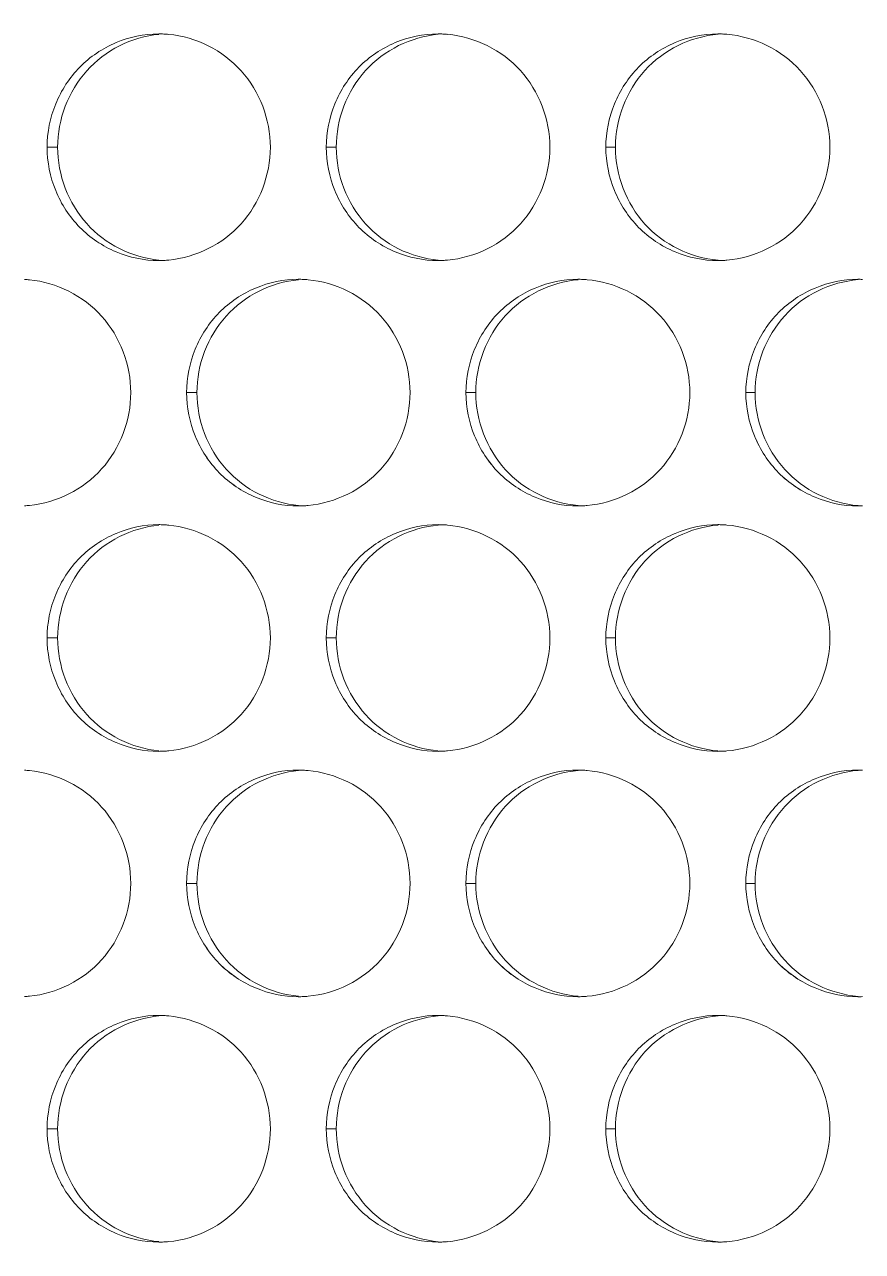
# Model space of a CAD drawing. Header units: millimetres. Extents: x 1177 to 4147, y 93 to 2194.
# Drawn here: x 1663.32 to 1685.49, y 1687.1 to 1719.58 of the extents above; entities that cross this region are included whole.
import ezdxf

# ---------------------------------------------------------------- set-up
doc = ezdxf.new("R2010")
doc.units = ezdxf.units.MM
doc.header["$LTSCALE"] = 0.1
doc.layers.get('0').update_dxf_attribs({"lineweight": 13})
doc.layers.add('标注', color=251, linetype='Continuous', lineweight=9)

msp = doc.modelspace()

# ---------------------------------------------------------------- linework, layer by layer
for radius, start, end in [(196.75, 204.56225, 43.01001), (177.334, 204.90538, 48.55999), (177.047, 204.9052, 48.6494), (168.077, 204.78787, 51.55568), (165.455, 204.70676, 52.44821), (156.5, 204.24844, 55.64881), (156.25, 204.23139, 55.74165), (155.11, 204.1505, 56.16753), (155, 204.14243, 56.20879)]:
    msp.add_arc((1812.49, 1686.895), radius, start, end)
at = {"layer": '标注'}
for p, q in [((1664.198, 1716.332), (1663.919, 1716.332)), ((1671.569, 1716.332), (1671.304, 1716.332)), ((1678.953, 1716.332), (1678.701, 1716.332)), ((1667.882, 1709.837), (1667.61, 1709.837)), ((1667.882, 1709.837), (1667.61, 1709.837)), ((1675.259, 1709.837), (1675.001, 1709.837)), ((1675.259, 1709.837), (1675.001, 1709.837)), ((1682.649, 1709.837), (1682.405, 1709.837)), ((1682.649, 1709.837), (1682.405, 1709.837)), ((1664.198, 1703.342), (1663.919, 1703.342)), ((1671.569, 1703.342), (1671.304, 1703.342)), ((1678.953, 1703.342), (1678.701, 1703.342)), ((1667.882, 1696.847), (1667.61, 1696.847)), ((1667.882, 1696.847), (1667.61, 1696.847)), ((1675.259, 1696.847), (1675.001, 1696.847)), ((1675.259, 1696.847), (1675.001, 1696.847)), ((1682.649, 1696.847), (1682.405, 1696.847)), ((1682.649, 1696.847), (1682.405, 1696.847)), ((1664.198, 1690.352), (1663.919, 1690.352)), ((1671.569, 1690.352), (1671.304, 1690.352)), ((1678.953, 1690.352), (1678.701, 1690.352))]:
    msp.add_line(p, q, dxfattribs=at)
for centre, radius, start, end in [((1666.871, 1716.561), 2.771, 87.1426, 89.9956), ((1666.869, 1716.515), 2.817, 84.5296, 87.143), ((1674.261, 1716.553), 2.779, 87.2969, 89.9961), ((1674.259, 1716.509), 2.823, 84.8233, 87.2973), ((1681.664, 1716.545), 2.787, 87.45, 89.9965), ((1681.662, 1716.504), 2.829, 85.1149, 87.4503), ((1666.871, 1716.104), 2.771, 270.0044, 272.8574), ((1666.869, 1716.15), 2.817, 272.857, 275.4704), ((1674.261, 1716.112), 2.779, 270.0039, 272.7031), ((1674.259, 1716.155), 2.823, 272.7027, 275.1767), ((1681.664, 1716.119), 2.787, 270.0035, 272.55), ((1681.662, 1716.161), 2.829, 272.5497, 274.8851), ((1663.178, 1710.023), 2.814, 84.382, 87.0654), ((1663.178, 1710.023), 2.814, 84.382, 87.0654), ((1670.565, 1710.062), 2.775, 87.2199, 89.9959), ((1670.565, 1710.062), 2.775, 87.2199, 89.9959), ((1670.562, 1710.017), 2.82, 84.6767, 87.2203), ((1670.562, 1710.017), 2.82, 84.6767, 87.2203), ((1677.961, 1710.054), 2.783, 87.3736, 89.9963), ((1677.961, 1710.054), 2.783, 87.3736, 89.9963), ((1677.959, 1710.011), 2.826, 84.9693, 87.374), ((1677.959, 1710.011), 2.826, 84.9693, 87.374), ((1685.369, 1710.046), 2.791, 87.5261, 89.9967), ((1685.369, 1710.046), 2.791, 87.5261, 89.9967), ((1663.178, 1709.651), 2.814, 272.9346, 275.618), ((1663.178, 1709.651), 2.814, 272.9346, 275.618), ((1670.565, 1709.613), 2.775, 270.0041, 272.7801), ((1670.565, 1709.613), 2.775, 270.0041, 272.7801), ((1670.562, 1709.657), 2.82, 272.7797, 275.3233), ((1670.562, 1709.657), 2.82, 272.7797, 275.3233), ((1677.961, 1709.62), 2.783, 270.0037, 272.6264), ((1677.961, 1709.62), 2.783, 270.0037, 272.6264), ((1677.959, 1709.663), 2.826, 272.626, 275.0307), ((1677.959, 1709.663), 2.826, 272.626, 275.0307), ((1685.369, 1709.628), 2.791, 270.0033, 272.4739), ((1685.369, 1709.628), 2.791, 270.0033, 272.4739), ((1666.871, 1703.571), 2.771, 87.1426, 89.9956), ((1666.869, 1703.525), 2.817, 84.5296, 87.143), ((1674.261, 1703.562), 2.779, 87.2969, 89.9961), ((1674.259, 1703.519), 2.823, 84.8233, 87.2973), ((1681.664, 1703.555), 2.787, 87.45, 89.9965), ((1681.662, 1703.513), 2.829, 85.1149, 87.4503), ((1666.871, 1703.113), 2.771, 270.0044, 272.8574), ((1666.869, 1703.159), 2.817, 272.857, 275.4704), ((1674.261, 1703.121), 2.779, 270.0039, 272.7031), ((1674.259, 1703.165), 2.823, 272.7027, 275.1767), ((1681.664, 1703.129), 2.787, 270.0035, 272.55), ((1681.662, 1703.17), 2.829, 272.5497, 274.8851), ((1663.178, 1697.032), 2.814, 84.382, 87.0654), ((1663.178, 1697.032), 2.814, 84.382, 87.0654), ((1670.565, 1697.071), 2.775, 87.2199, 89.9959), ((1670.565, 1697.071), 2.775, 87.2199, 89.9959), ((1670.562, 1697.026), 2.82, 84.6767, 87.2203), ((1670.562, 1697.026), 2.82, 84.6767, 87.2203), ((1677.961, 1697.063), 2.783, 87.3736, 89.9963), ((1677.961, 1697.063), 2.783, 87.3736, 89.9963), ((1677.959, 1697.021), 2.826, 84.9693, 87.374), ((1677.959, 1697.021), 2.826, 84.9693, 87.374), ((1685.369, 1697.056), 2.791, 87.5261, 89.9967), ((1685.369, 1697.056), 2.791, 87.5261, 89.9967), ((1663.178, 1696.661), 2.814, 272.9346, 275.618), ((1663.178, 1696.661), 2.814, 272.9346, 275.618), ((1670.565, 1696.622), 2.775, 270.0041, 272.7801), ((1670.565, 1696.622), 2.775, 270.0041, 272.7801), ((1670.562, 1696.667), 2.82, 272.7797, 275.3233), ((1670.562, 1696.667), 2.82, 272.7797, 275.3233), ((1677.961, 1696.63), 2.783, 270.0037, 272.6264), ((1677.961, 1696.63), 2.783, 270.0037, 272.6264), ((1677.959, 1696.673), 2.826, 272.626, 275.0307), ((1677.959, 1696.673), 2.826, 272.626, 275.0307), ((1685.369, 1696.637), 2.791, 270.0033, 272.4739), ((1685.369, 1696.637), 2.791, 270.0033, 272.4739), ((1666.871, 1690.58), 2.771, 87.1426, 89.9956), ((1666.869, 1690.534), 2.817, 84.5296, 87.143), ((1674.261, 1690.572), 2.779, 87.2969, 89.9961), ((1674.259, 1690.528), 2.823, 84.8233, 87.2973), ((1681.664, 1690.564), 2.787, 87.45, 89.9965), ((1681.662, 1690.523), 2.829, 85.1149, 87.4503), ((1666.871, 1690.123), 2.771, 270.0044, 272.8574), ((1666.869, 1690.169), 2.817, 272.857, 275.4704), ((1674.261, 1690.131), 2.779, 270.0039, 272.7031), ((1674.259, 1690.175), 2.823, 272.7027, 275.1767), ((1681.664, 1690.139), 2.787, 270.0035, 272.55), ((1681.662, 1690.18), 2.829, 272.5497, 274.8851)]:
    msp.add_arc(centre, radius, start, end, dxfattribs=at)
msp.add_spline([(2027.49, 1819.182), (1864.296, 1806.369), (1766.772, 1737.15), (1658.757, 1615.796), (1597.49, 1595.163)], degree=3, dxfattribs=at)
for points, knots in [([(1666.878, 1719.319), (1666.518, 1719.285), (1665.803, 1719.076), (1664.914, 1718.401), (1664.338, 1717.439), (1664.198, 1716.7), (1664.198, 1716.332)], [0, 0, 0, 0, 0.248174, 0.497183, 0.747941, 1, 1, 1, 1]), ([(1669.826, 1716.332), (1669.826, 1716.7), (1669.684, 1717.439), (1669.107, 1718.401), (1668.215, 1719.076), (1667.499, 1719.285), (1667.137, 1719.32)], [0, 0, 0, 0, 0.251792, 0.50246, 0.751598, 1, 1, 1, 1]), ([(1674.268, 1719.321), (1673.906, 1719.288), (1673.187, 1719.081), (1672.291, 1718.407), (1671.711, 1717.443), (1671.569, 1716.701), (1671.569, 1716.332)], [0, 0, 0, 0, 0.248358, 0.497446, 0.748118, 1, 1, 1, 1]), ([(1677.221, 1716.332), (1677.221, 1716.701), (1677.078, 1717.443), (1676.496, 1718.407), (1675.597, 1719.081), (1674.877, 1719.288), (1674.514, 1719.321)], [0, 0, 0, 0, 0.251617, 0.502199, 0.751415, 1, 1, 1, 1]), ([(1681.67, 1719.322), (1681.306, 1719.291), (1680.583, 1719.086), (1679.681, 1718.413), (1679.096, 1717.446), (1678.953, 1716.702), (1678.953, 1716.332)], [0, 0, 0, 0, 0.248533, 0.497696, 0.748287, 1, 1, 1, 1]), ([(1684.628, 1716.332), (1684.628, 1716.702), (1684.484, 1717.447), (1683.897, 1718.413), (1682.992, 1719.086), (1682.268, 1719.291), (1681.903, 1719.322)], [0, 0, 0, 0, 0.251451, 0.501952, 0.751242, 1, 1, 1, 1]), ([(1664.198, 1716.332), (1664.198, 1715.965), (1664.338, 1715.226), (1664.914, 1714.264), (1665.803, 1713.589), (1666.518, 1713.38), (1666.878, 1713.345)], [0, 0, 0, 0, 0.252059, 0.502817, 0.751826, 1, 1, 1, 1]), ([(1667.137, 1713.345), (1667.499, 1713.38), (1668.215, 1713.589), (1669.107, 1714.263), (1669.684, 1715.225), (1669.826, 1715.964), (1669.826, 1716.332)], [0, 0, 0, 0, 0.248402, 0.49754, 0.748208, 1, 1, 1, 1]), ([(1671.569, 1716.332), (1671.569, 1715.963), (1671.711, 1715.222), (1672.291, 1714.258), (1673.187, 1713.584), (1673.906, 1713.377), (1674.268, 1713.344)], [0, 0, 0, 0, 0.251882, 0.502554, 0.751642, 1, 1, 1, 1]), ([(1674.514, 1713.344), (1674.877, 1713.377), (1675.597, 1713.583), (1676.496, 1714.257), (1677.078, 1715.221), (1677.221, 1715.963), (1677.221, 1716.332)], [0, 0, 0, 0, 0.248585, 0.497801, 0.748383, 1, 1, 1, 1]), ([(1678.953, 1716.332), (1678.953, 1715.962), (1679.096, 1715.218), (1679.681, 1714.252), (1680.583, 1713.578), (1681.306, 1713.374), (1681.67, 1713.343)], [0, 0, 0, 0, 0.251713, 0.502304, 0.751467, 1, 1, 1, 1]), ([(1681.903, 1713.343), (1682.268, 1713.374), (1682.992, 1713.578), (1683.897, 1714.251), (1684.484, 1715.218), (1684.628, 1715.962), (1684.628, 1716.332)], [0, 0, 0, 0, 0.248758, 0.498048, 0.748549, 1, 1, 1, 1]), ([(1666.133, 1709.837), (1666.133, 1710.204), (1665.992, 1710.942), (1665.417, 1711.903), (1664.528, 1712.578), (1663.814, 1712.788), (1663.454, 1712.824)], [0, 0, 0, 0, 0.251882, 0.502594, 0.751694, 1, 1, 1, 1]), ([(1666.133, 1709.837), (1666.133, 1710.204), (1665.992, 1710.942), (1665.417, 1711.903), (1664.528, 1712.578), (1663.814, 1712.788), (1663.454, 1712.824)], [0, 0, 0, 0, 0.251882, 0.502594, 0.751694, 1, 1, 1, 1]), ([(1670.572, 1712.825), (1670.211, 1712.791), (1669.494, 1712.583), (1668.601, 1711.909), (1668.023, 1710.946), (1667.882, 1710.205), (1667.882, 1709.837)], [0, 0, 0, 0, 0.248267, 0.497316, 0.748031, 1, 1, 1, 1]), ([(1670.572, 1712.825), (1670.211, 1712.791), (1669.494, 1712.583), (1668.601, 1711.909), (1668.023, 1710.946), (1667.882, 1710.205), (1667.882, 1709.837)], [0, 0, 0, 0, 0.248267, 0.497316, 0.748031, 1, 1, 1, 1]), ([(1673.522, 1709.837), (1673.522, 1710.206), (1673.38, 1710.946), (1672.8, 1711.909), (1671.904, 1712.583), (1671.186, 1712.791), (1670.824, 1712.825)], [0, 0, 0, 0, 0.251703, 0.502328, 0.751505, 1, 1, 1, 1]), ([(1673.522, 1709.837), (1673.522, 1710.206), (1673.38, 1710.946), (1672.8, 1711.909), (1671.904, 1712.583), (1671.186, 1712.791), (1670.824, 1712.825)], [0, 0, 0, 0, 0.251703, 0.502328, 0.751505, 1, 1, 1, 1]), ([(1677.968, 1712.826), (1677.605, 1712.794), (1676.884, 1712.588), (1675.985, 1711.915), (1675.402, 1710.949), (1675.259, 1710.207), (1675.259, 1709.837)], [0, 0, 0, 0, 0.248447, 0.497573, 0.748204, 1, 1, 1, 1]), ([(1677.968, 1712.826), (1677.605, 1712.794), (1676.884, 1712.588), (1675.985, 1711.915), (1675.402, 1710.949), (1675.259, 1710.207), (1675.259, 1709.837)], [0, 0, 0, 0, 0.248447, 0.497573, 0.748204, 1, 1, 1, 1]), ([(1680.923, 1709.837), (1680.923, 1710.207), (1680.78, 1710.95), (1680.195, 1711.915), (1679.293, 1712.589), (1678.571, 1712.794), (1678.207, 1712.826)], [0, 0, 0, 0, 0.251533, 0.502074, 0.751327, 1, 1, 1, 1]), ([(1680.923, 1709.837), (1680.923, 1710.207), (1680.78, 1710.95), (1680.195, 1711.915), (1679.293, 1712.589), (1678.571, 1712.794), (1678.207, 1712.826)], [0, 0, 0, 0, 0.251533, 0.502074, 0.751327, 1, 1, 1, 1]), ([(1685.376, 1712.827), (1685.011, 1712.797), (1684.286, 1712.594), (1683.38, 1711.921), (1682.793, 1710.953), (1682.649, 1710.208), (1682.649, 1709.837)], [0, 0, 0, 0, 0.248617, 0.497817, 0.748368, 1, 1, 1, 1]), ([(1685.376, 1712.827), (1685.011, 1712.797), (1684.286, 1712.594), (1683.38, 1711.921), (1682.793, 1710.953), (1682.649, 1710.208), (1682.649, 1709.837)], [0, 0, 0, 0, 0.248617, 0.497817, 0.748368, 1, 1, 1, 1]), ([(1663.454, 1706.851), (1663.814, 1706.886), (1664.528, 1707.096), (1665.417, 1707.771), (1665.992, 1708.732), (1666.133, 1709.47), (1666.133, 1709.837)], [0, 0, 0, 0, 0.248306, 0.497406, 0.748118, 1, 1, 1, 1]), ([(1663.454, 1706.851), (1663.814, 1706.886), (1664.528, 1707.096), (1665.417, 1707.771), (1665.992, 1708.732), (1666.133, 1709.47), (1666.133, 1709.837)], [0, 0, 0, 0, 0.248306, 0.497406, 0.748118, 1, 1, 1, 1]), ([(1667.882, 1709.837), (1667.882, 1709.469), (1668.023, 1708.729), (1668.601, 1707.766), (1669.494, 1707.091), (1670.211, 1706.883), (1670.572, 1706.849)], [0, 0, 0, 0, 0.251969, 0.502684, 0.751733, 1, 1, 1, 1]), ([(1667.882, 1709.837), (1667.882, 1709.469), (1668.023, 1708.729), (1668.601, 1707.766), (1669.494, 1707.091), (1670.211, 1706.883), (1670.572, 1706.849)], [0, 0, 0, 0, 0.251969, 0.502684, 0.751733, 1, 1, 1, 1]), ([(1670.824, 1706.849), (1671.186, 1706.883), (1671.904, 1707.091), (1672.8, 1707.765), (1673.38, 1708.728), (1673.522, 1709.469), (1673.522, 1709.837)], [0, 0, 0, 0, 0.248495, 0.497672, 0.748297, 1, 1, 1, 1]), ([(1670.824, 1706.849), (1671.186, 1706.883), (1671.904, 1707.091), (1672.8, 1707.765), (1673.38, 1708.728), (1673.522, 1709.469), (1673.522, 1709.837)], [0, 0, 0, 0, 0.248495, 0.497672, 0.748297, 1, 1, 1, 1]), ([(1675.259, 1709.837), (1675.259, 1709.468), (1675.402, 1708.725), (1675.985, 1707.76), (1676.884, 1707.086), (1677.605, 1706.88), (1677.968, 1706.848)], [0, 0, 0, 0, 0.251796, 0.502427, 0.751553, 1, 1, 1, 1]), ([(1675.259, 1709.837), (1675.259, 1709.468), (1675.402, 1708.725), (1675.985, 1707.76), (1676.884, 1707.086), (1677.605, 1706.88), (1677.968, 1706.848)], [0, 0, 0, 0, 0.251796, 0.502427, 0.751553, 1, 1, 1, 1]), ([(1678.207, 1706.848), (1678.571, 1706.88), (1679.293, 1707.086), (1680.195, 1707.759), (1680.78, 1708.724), (1680.923, 1709.467), (1680.923, 1709.837)], [0, 0, 0, 0, 0.248673, 0.497926, 0.748467, 1, 1, 1, 1]), ([(1678.207, 1706.848), (1678.571, 1706.88), (1679.293, 1707.086), (1680.195, 1707.759), (1680.78, 1708.724), (1680.923, 1709.467), (1680.923, 1709.837)], [0, 0, 0, 0, 0.248673, 0.497926, 0.748467, 1, 1, 1, 1]), ([(1682.649, 1709.837), (1682.649, 1709.466), (1682.793, 1708.721), (1683.38, 1707.754), (1684.286, 1707.081), (1685.011, 1706.877), (1685.376, 1706.847)], [0, 0, 0, 0, 0.251632, 0.502183, 0.751383, 1, 1, 1, 1]), ([(1682.649, 1709.837), (1682.649, 1709.466), (1682.793, 1708.721), (1683.38, 1707.754), (1684.286, 1707.081), (1685.011, 1706.877), (1685.376, 1706.847)], [0, 0, 0, 0, 0.251632, 0.502183, 0.751383, 1, 1, 1, 1]), ([(1667.838, 1708.69), (1667.984, 1708.331), (1668.415, 1707.66), (1669.079, 1707.219), (1669.435, 1707.069)], [0, 0, 0, 0, 0.501322, 1, 1, 1, 1]), ([(1675.229, 1708.69), (1675.376, 1708.331), (1675.808, 1707.66), (1676.473, 1707.218), (1676.829, 1707.069)], [0, 0, 0, 0, 0.501161, 1, 1, 1, 1]), ([(1682.633, 1708.69), (1682.78, 1708.33), (1683.213, 1707.66), (1683.879, 1707.218), (1684.236, 1707.069)], [0, 0, 0, 0, 0.501009, 1, 1, 1, 1]), ([(1666.878, 1706.329), (1666.518, 1706.294), (1665.803, 1706.085), (1664.914, 1705.41), (1664.338, 1704.448), (1664.198, 1703.71), (1664.198, 1703.342)], [0, 0, 0, 0, 0.248174, 0.497183, 0.747941, 1, 1, 1, 1]), ([(1669.826, 1703.342), (1669.826, 1703.71), (1669.684, 1704.449), (1669.107, 1705.411), (1668.215, 1706.085), (1667.499, 1706.295), (1667.137, 1706.329)], [0, 0, 0, 0, 0.251792, 0.50246, 0.751598, 1, 1, 1, 1]), ([(1674.268, 1706.33), (1673.906, 1706.297), (1673.187, 1706.091), (1672.291, 1705.416), (1671.711, 1704.452), (1671.569, 1703.711), (1671.569, 1703.342)], [0, 0, 0, 0, 0.248358, 0.497446, 0.748118, 1, 1, 1, 1]), ([(1677.221, 1703.342), (1677.221, 1703.711), (1677.078, 1704.453), (1676.496, 1705.417), (1675.597, 1706.091), (1674.877, 1706.298), (1674.514, 1706.33)], [0, 0, 0, 0, 0.251617, 0.502199, 0.751415, 1, 1, 1, 1]), ([(1681.67, 1706.332), (1681.306, 1706.3), (1680.583, 1706.096), (1679.681, 1705.422), (1679.096, 1704.456), (1678.953, 1703.712), (1678.953, 1703.342)], [0, 0, 0, 0, 0.248533, 0.497696, 0.748287, 1, 1, 1, 1]), ([(1684.628, 1703.342), (1684.628, 1703.712), (1684.484, 1704.457), (1683.897, 1705.423), (1682.992, 1706.096), (1682.268, 1706.3), (1681.903, 1706.332)], [0, 0, 0, 0, 0.251451, 0.501952, 0.751242, 1, 1, 1, 1]), ([(1664.198, 1703.342), (1664.198, 1702.974), (1664.338, 1702.235), (1664.914, 1701.273), (1665.803, 1700.599), (1666.518, 1700.389), (1666.878, 1700.355)], [0, 0, 0, 0, 0.252059, 0.502817, 0.751826, 1, 1, 1, 1]), ([(1667.137, 1700.355), (1667.499, 1700.389), (1668.215, 1700.598), (1669.107, 1701.273), (1669.684, 1702.235), (1669.826, 1702.974), (1669.826, 1703.342)], [0, 0, 0, 0, 0.248402, 0.49754, 0.748208, 1, 1, 1, 1]), ([(1671.569, 1703.342), (1671.569, 1702.973), (1671.711, 1702.232), (1672.291, 1701.267), (1673.187, 1700.593), (1673.906, 1700.386), (1674.268, 1700.353)], [0, 0, 0, 0, 0.251882, 0.502554, 0.751642, 1, 1, 1, 1]), ([(1674.514, 1700.353), (1674.877, 1700.386), (1675.597, 1700.593), (1676.496, 1701.267), (1677.078, 1702.231), (1677.221, 1702.973), (1677.221, 1703.342)], [0, 0, 0, 0, 0.248585, 0.497801, 0.748383, 1, 1, 1, 1]), ([(1678.953, 1703.342), (1678.953, 1702.972), (1679.096, 1702.228), (1679.681, 1701.261), (1680.583, 1700.588), (1681.306, 1700.383), (1681.67, 1700.352)], [0, 0, 0, 0, 0.251713, 0.502304, 0.751467, 1, 1, 1, 1]), ([(1681.903, 1700.352), (1682.268, 1700.383), (1682.992, 1700.588), (1683.897, 1701.261), (1684.484, 1702.227), (1684.628, 1702.972), (1684.628, 1703.342)], [0, 0, 0, 0, 0.248758, 0.498048, 0.748549, 1, 1, 1, 1]), ([(1666.133, 1696.847), (1666.133, 1697.214), (1665.992, 1697.952), (1665.417, 1698.913), (1664.528, 1699.588), (1663.814, 1699.798), (1663.454, 1699.833)], [0, 0, 0, 0, 0.251882, 0.502594, 0.751694, 1, 1, 1, 1]), ([(1666.133, 1696.847), (1666.133, 1697.214), (1665.992, 1697.952), (1665.417, 1698.913), (1664.528, 1699.588), (1663.814, 1699.798), (1663.454, 1699.833)], [0, 0, 0, 0, 0.251882, 0.502594, 0.751694, 1, 1, 1, 1]), ([(1670.572, 1699.835), (1670.211, 1699.801), (1669.494, 1699.593), (1668.601, 1698.918), (1668.023, 1697.955), (1667.882, 1697.215), (1667.882, 1696.847)], [0, 0, 0, 0, 0.248267, 0.497316, 0.748031, 1, 1, 1, 1]), ([(1670.572, 1699.835), (1670.211, 1699.801), (1669.494, 1699.593), (1668.601, 1698.918), (1668.023, 1697.955), (1667.882, 1697.215), (1667.882, 1696.847)], [0, 0, 0, 0, 0.248267, 0.497316, 0.748031, 1, 1, 1, 1]), ([(1673.522, 1696.847), (1673.522, 1697.215), (1673.38, 1697.956), (1672.8, 1698.919), (1671.904, 1699.593), (1671.186, 1699.801), (1670.824, 1699.835)], [0, 0, 0, 0, 0.251703, 0.502328, 0.751505, 1, 1, 1, 1]), ([(1673.522, 1696.847), (1673.522, 1697.215), (1673.38, 1697.956), (1672.8, 1698.919), (1671.904, 1699.593), (1671.186, 1699.801), (1670.824, 1699.835)], [0, 0, 0, 0, 0.251703, 0.502328, 0.751505, 1, 1, 1, 1]), ([(1677.968, 1699.836), (1677.605, 1699.804), (1676.884, 1699.598), (1675.985, 1698.924), (1675.402, 1697.959), (1675.259, 1697.216), (1675.259, 1696.847)], [0, 0, 0, 0, 0.248447, 0.497573, 0.748204, 1, 1, 1, 1]), ([(1677.968, 1699.836), (1677.605, 1699.804), (1676.884, 1699.598), (1675.985, 1698.924), (1675.402, 1697.959), (1675.259, 1697.216), (1675.259, 1696.847)], [0, 0, 0, 0, 0.248447, 0.497573, 0.748204, 1, 1, 1, 1]), ([(1680.923, 1696.847), (1680.923, 1697.216), (1680.78, 1697.959), (1680.195, 1698.925), (1679.293, 1699.598), (1678.571, 1699.804), (1678.207, 1699.836)], [0, 0, 0, 0, 0.251533, 0.502074, 0.751327, 1, 1, 1, 1]), ([(1680.923, 1696.847), (1680.923, 1697.216), (1680.78, 1697.959), (1680.195, 1698.925), (1679.293, 1699.598), (1678.571, 1699.804), (1678.207, 1699.836)], [0, 0, 0, 0, 0.251533, 0.502074, 0.751327, 1, 1, 1, 1]), ([(1685.376, 1699.837), (1685.011, 1699.807), (1684.286, 1699.603), (1683.38, 1698.93), (1682.793, 1697.963), (1682.649, 1697.217), (1682.649, 1696.847)], [0, 0, 0, 0, 0.248617, 0.497817, 0.748368, 1, 1, 1, 1]), ([(1685.376, 1699.837), (1685.011, 1699.807), (1684.286, 1699.603), (1683.38, 1698.93), (1682.793, 1697.963), (1682.649, 1697.217), (1682.649, 1696.847)], [0, 0, 0, 0, 0.248617, 0.497817, 0.748368, 1, 1, 1, 1]), ([(1663.454, 1693.86), (1663.814, 1693.896), (1664.528, 1694.106), (1665.417, 1694.781), (1665.992, 1695.742), (1666.133, 1696.479), (1666.133, 1696.847)], [0, 0, 0, 0, 0.248306, 0.497406, 0.748118, 1, 1, 1, 1]), ([(1663.454, 1693.86), (1663.814, 1693.896), (1664.528, 1694.106), (1665.417, 1694.781), (1665.992, 1695.742), (1666.133, 1696.479), (1666.133, 1696.847)], [0, 0, 0, 0, 0.248306, 0.497406, 0.748118, 1, 1, 1, 1]), ([(1667.882, 1696.847), (1667.882, 1696.478), (1668.023, 1695.738), (1668.601, 1694.775), (1669.494, 1694.101), (1670.211, 1693.893), (1670.572, 1693.859)], [0, 0, 0, 0, 0.251969, 0.502684, 0.751733, 1, 1, 1, 1]), ([(1667.882, 1696.847), (1667.882, 1696.478), (1668.023, 1695.738), (1668.601, 1694.775), (1669.494, 1694.101), (1670.211, 1693.893), (1670.572, 1693.859)], [0, 0, 0, 0, 0.251969, 0.502684, 0.751733, 1, 1, 1, 1]), ([(1670.824, 1693.859), (1671.186, 1693.893), (1671.904, 1694.1), (1672.8, 1694.775), (1673.38, 1695.738), (1673.522, 1696.478), (1673.522, 1696.847)], [0, 0, 0, 0, 0.248495, 0.497672, 0.748297, 1, 1, 1, 1]), ([(1670.824, 1693.859), (1671.186, 1693.893), (1671.904, 1694.1), (1672.8, 1694.775), (1673.38, 1695.738), (1673.522, 1696.478), (1673.522, 1696.847)], [0, 0, 0, 0, 0.248495, 0.497672, 0.748297, 1, 1, 1, 1]), ([(1675.259, 1696.847), (1675.259, 1696.477), (1675.402, 1695.734), (1675.985, 1694.769), (1676.884, 1694.095), (1677.605, 1693.89), (1677.968, 1693.858)], [0, 0, 0, 0, 0.251796, 0.502427, 0.751553, 1, 1, 1, 1]), ([(1675.259, 1696.847), (1675.259, 1696.477), (1675.402, 1695.734), (1675.985, 1694.769), (1676.884, 1694.095), (1677.605, 1693.89), (1677.968, 1693.858)], [0, 0, 0, 0, 0.251796, 0.502427, 0.751553, 1, 1, 1, 1]), ([(1678.207, 1693.858), (1678.571, 1693.89), (1679.293, 1694.095), (1680.195, 1694.769), (1680.78, 1695.734), (1680.923, 1696.477), (1680.923, 1696.847)], [0, 0, 0, 0, 0.248673, 0.497926, 0.748467, 1, 1, 1, 1]), ([(1678.207, 1693.858), (1678.571, 1693.89), (1679.293, 1694.095), (1680.195, 1694.769), (1680.78, 1695.734), (1680.923, 1696.477), (1680.923, 1696.847)], [0, 0, 0, 0, 0.248673, 0.497926, 0.748467, 1, 1, 1, 1]), ([(1682.649, 1696.847), (1682.649, 1696.476), (1682.793, 1695.731), (1683.38, 1694.763), (1684.286, 1694.09), (1685.011, 1693.887), (1685.376, 1693.856)], [0, 0, 0, 0, 0.251632, 0.502183, 0.751383, 1, 1, 1, 1]), ([(1682.649, 1696.847), (1682.649, 1696.476), (1682.793, 1695.731), (1683.38, 1694.763), (1684.286, 1694.09), (1685.011, 1693.887), (1685.376, 1693.856)], [0, 0, 0, 0, 0.251632, 0.502183, 0.751383, 1, 1, 1, 1]), ([(1667.838, 1695.699), (1667.984, 1695.34), (1668.415, 1694.67), (1669.079, 1694.228), (1669.435, 1694.078)], [0, 0, 0, 0, 0.501322, 1, 1, 1, 1]), ([(1675.229, 1695.699), (1675.376, 1695.34), (1675.808, 1694.67), (1676.473, 1694.228), (1676.829, 1694.078)], [0, 0, 0, 0, 0.501161, 1, 1, 1, 1]), ([(1682.633, 1695.699), (1682.78, 1695.34), (1683.213, 1694.669), (1683.879, 1694.228), (1684.236, 1694.078)], [0, 0, 0, 0, 0.501009, 1, 1, 1, 1]), ([(1666.878, 1693.339), (1666.518, 1693.304), (1665.803, 1693.095), (1664.914, 1692.42), (1664.338, 1691.458), (1664.198, 1690.719), (1664.198, 1690.352)], [0, 0, 0, 0, 0.248174, 0.497183, 0.747941, 1, 1, 1, 1]), ([(1669.826, 1690.352), (1669.826, 1690.719), (1669.684, 1691.459), (1669.107, 1692.421), (1668.215, 1693.095), (1667.499, 1693.304), (1667.137, 1693.339)], [0, 0, 0, 0, 0.251792, 0.50246, 0.751598, 1, 1, 1, 1]), ([(1674.268, 1693.34), (1673.906, 1693.307), (1673.187, 1693.1), (1672.291, 1692.426), (1671.711, 1691.462), (1671.569, 1690.72), (1671.569, 1690.352)], [0, 0, 0, 0, 0.248358, 0.497446, 0.748118, 1, 1, 1, 1]), ([(1677.221, 1690.352), (1677.221, 1690.721), (1677.078, 1691.462), (1676.496, 1692.427), (1675.597, 1693.1), (1674.877, 1693.307), (1674.514, 1693.34)], [0, 0, 0, 0, 0.251617, 0.502199, 0.751415, 1, 1, 1, 1]), ([(1681.67, 1693.341), (1681.306, 1693.31), (1680.583, 1693.105), (1679.681, 1692.432), (1679.096, 1691.466), (1678.953, 1690.722), (1678.953, 1690.352)], [0, 0, 0, 0, 0.248533, 0.497696, 0.748287, 1, 1, 1, 1]), ([(1684.628, 1690.352), (1684.628, 1690.722), (1684.484, 1691.466), (1683.897, 1692.433), (1682.992, 1693.106), (1682.268, 1693.31), (1681.903, 1693.341)], [0, 0, 0, 0, 0.251451, 0.501952, 0.751242, 1, 1, 1, 1]), ([(1664.198, 1690.352), (1664.198, 1689.984), (1664.338, 1689.245), (1664.914, 1688.283), (1665.803, 1687.608), (1666.518, 1687.399), (1666.878, 1687.364)], [0, 0, 0, 0, 0.252059, 0.502817, 0.751826, 1, 1, 1, 1]), ([(1667.137, 1687.364), (1667.499, 1687.399), (1668.215, 1687.608), (1669.107, 1688.282), (1669.684, 1689.244), (1669.826, 1689.984), (1669.826, 1690.352)], [0, 0, 0, 0, 0.248402, 0.49754, 0.748208, 1, 1, 1, 1]), ([(1671.569, 1690.352), (1671.569, 1689.983), (1671.711, 1689.241), (1672.291, 1688.277), (1673.187, 1687.603), (1673.906, 1687.396), (1674.268, 1687.363)], [0, 0, 0, 0, 0.251882, 0.502554, 0.751642, 1, 1, 1, 1]), ([(1674.514, 1687.363), (1674.877, 1687.396), (1675.597, 1687.603), (1676.496, 1688.276), (1677.078, 1689.241), (1677.221, 1689.982), (1677.221, 1690.352)], [0, 0, 0, 0, 0.248585, 0.497801, 0.748383, 1, 1, 1, 1]), ([(1678.953, 1690.352), (1678.953, 1689.981), (1679.096, 1689.237), (1679.681, 1688.271), (1680.583, 1687.598), (1681.306, 1687.393), (1681.67, 1687.362)], [0, 0, 0, 0, 0.251713, 0.502304, 0.751467, 1, 1, 1, 1]), ([(1681.903, 1687.362), (1682.268, 1687.393), (1682.992, 1687.597), (1683.897, 1688.27), (1684.484, 1689.237), (1684.628, 1689.981), (1684.628, 1690.352)], [0, 0, 0, 0, 0.248758, 0.498048, 0.748549, 1, 1, 1, 1])]:
    msp.add_open_spline(points, degree=3, knots=knots, dxfattribs=at)
for points in [[(1666.871, 1719.332), (1666.487, 1719.332), (1666.096, 1719.25), (1665.742, 1719.101)], [(1674.261, 1719.332), (1673.877, 1719.332), (1673.485, 1719.25), (1673.131, 1719.101)], [(1681.664, 1719.332), (1681.278, 1719.332), (1680.886, 1719.25), (1680.531, 1719.101)], [(1665.742, 1719.101), (1665.387, 1718.951), (1665.053, 1718.728), (1664.783, 1718.453)], [(1673.131, 1719.101), (1672.774, 1718.951), (1672.44, 1718.728), (1672.169, 1718.453)], [(1680.531, 1719.101), (1680.174, 1718.951), (1679.84, 1718.728), (1679.568, 1718.453)], [(1664.783, 1718.453), (1664.511, 1718.177), (1664.293, 1717.838), (1664.146, 1717.48)], [(1672.169, 1718.453), (1671.897, 1718.177), (1671.679, 1717.839), (1671.532, 1717.48)], [(1679.568, 1718.453), (1679.296, 1718.177), (1679.077, 1717.839), (1678.93, 1717.48)], [(1664.146, 1717.48), (1663.999, 1717.118), (1663.919, 1716.722), (1663.919, 1716.332)], [(1671.532, 1717.48), (1671.385, 1717.119), (1671.304, 1716.722), (1671.304, 1716.332)], [(1678.93, 1717.48), (1678.782, 1717.119), (1678.701, 1716.722), (1678.701, 1716.332)], [(1663.919, 1716.332), (1663.919, 1715.942), (1663.999, 1715.546), (1664.146, 1715.185)], [(1671.304, 1716.332), (1671.304, 1715.942), (1671.385, 1715.546), (1671.532, 1715.185)], [(1678.701, 1716.332), (1678.701, 1715.942), (1678.782, 1715.546), (1678.93, 1715.185)], [(1664.146, 1715.185), (1664.293, 1714.826), (1664.511, 1714.488), (1664.783, 1714.212)], [(1671.532, 1715.185), (1671.679, 1714.826), (1671.897, 1714.488), (1672.169, 1714.212)], [(1678.93, 1715.185), (1679.077, 1714.826), (1679.296, 1714.488), (1679.568, 1714.212)], [(1664.783, 1714.212), (1665.053, 1713.937), (1665.387, 1713.714), (1665.742, 1713.564)], [(1672.169, 1714.212), (1672.44, 1713.937), (1672.774, 1713.714), (1673.131, 1713.564)], [(1679.568, 1714.212), (1679.84, 1713.936), (1680.174, 1713.714), (1680.531, 1713.564)], [(1665.742, 1713.564), (1666.096, 1713.415), (1666.487, 1713.332), (1666.871, 1713.332)], [(1673.131, 1713.564), (1673.485, 1713.415), (1673.877, 1713.332), (1674.261, 1713.332)], [(1680.531, 1713.564), (1680.886, 1713.415), (1681.278, 1713.332), (1681.664, 1713.332)], [(1670.565, 1712.837), (1670.18, 1712.837), (1669.789, 1712.754), (1669.435, 1712.605)], [(1670.565, 1712.837), (1670.18, 1712.837), (1669.789, 1712.754), (1669.435, 1712.605)], [(1677.961, 1712.837), (1677.576, 1712.837), (1677.184, 1712.754), (1676.829, 1712.605)], [(1677.961, 1712.837), (1677.576, 1712.837), (1677.184, 1712.754), (1676.829, 1712.605)], [(1685.369, 1712.837), (1684.984, 1712.837), (1684.591, 1712.754), (1684.236, 1712.605)], [(1685.369, 1712.837), (1684.984, 1712.837), (1684.591, 1712.754), (1684.236, 1712.605)], [(1669.435, 1712.605), (1669.079, 1712.456), (1668.745, 1712.233), (1668.474, 1711.958)], [(1669.435, 1712.605), (1669.079, 1712.456), (1668.745, 1712.233), (1668.474, 1711.958)], [(1676.829, 1712.605), (1676.473, 1712.456), (1676.139, 1712.233), (1675.867, 1711.958)], [(1676.829, 1712.605), (1676.473, 1712.456), (1676.139, 1712.233), (1675.867, 1711.958)], [(1684.236, 1712.605), (1683.879, 1712.456), (1683.544, 1712.233), (1683.272, 1711.958)], [(1684.236, 1712.605), (1683.879, 1712.456), (1683.544, 1712.233), (1683.272, 1711.958)], [(1668.474, 1711.958), (1668.202, 1711.682), (1667.984, 1711.343), (1667.838, 1710.984)], [(1668.474, 1711.958), (1668.202, 1711.682), (1667.984, 1711.343), (1667.838, 1710.984)], [(1675.867, 1711.958), (1675.595, 1711.682), (1675.376, 1711.343), (1675.229, 1710.984)], [(1675.867, 1711.958), (1675.595, 1711.682), (1675.376, 1711.343), (1675.229, 1710.984)], [(1683.272, 1711.958), (1682.999, 1711.682), (1682.78, 1711.344), (1682.633, 1710.984)], [(1683.272, 1711.958), (1682.999, 1711.682), (1682.78, 1711.344), (1682.633, 1710.984)], [(1667.838, 1710.984), (1667.69, 1710.623), (1667.61, 1710.227), (1667.61, 1709.837)], [(1667.838, 1710.984), (1667.69, 1710.623), (1667.61, 1710.227), (1667.61, 1709.837)], [(1675.229, 1710.984), (1675.082, 1710.623), (1675.001, 1710.227), (1675.001, 1709.837)], [(1675.229, 1710.984), (1675.082, 1710.623), (1675.001, 1710.227), (1675.001, 1709.837)], [(1682.633, 1710.984), (1682.486, 1710.623), (1682.405, 1710.227), (1682.405, 1709.837)], [(1682.633, 1710.984), (1682.486, 1710.623), (1682.405, 1710.227), (1682.405, 1709.837)], [(1667.61, 1709.837), (1667.61, 1709.447), (1667.69, 1709.051), (1667.838, 1708.69)], [(1667.61, 1709.837), (1667.61, 1709.447), (1667.69, 1709.051), (1667.838, 1708.69)], [(1675.001, 1709.837), (1675.001, 1709.447), (1675.082, 1709.051), (1675.229, 1708.69)], [(1675.001, 1709.837), (1675.001, 1709.447), (1675.082, 1709.051), (1675.229, 1708.69)], [(1682.405, 1709.837), (1682.405, 1709.447), (1682.486, 1709.051), (1682.633, 1708.69)], [(1682.405, 1709.837), (1682.405, 1709.447), (1682.486, 1709.051), (1682.633, 1708.69)], [(1667.838, 1708.69), (1667.984, 1708.331), (1668.202, 1707.993), (1668.474, 1707.716)], [(1675.229, 1708.69), (1675.376, 1708.331), (1675.595, 1707.993), (1675.867, 1707.716)], [(1682.633, 1708.69), (1682.78, 1708.331), (1682.999, 1707.993), (1683.272, 1707.716)], [(1668.474, 1707.716), (1668.745, 1707.441), (1669.079, 1707.219), (1669.435, 1707.069)], [(1675.867, 1707.716), (1676.139, 1707.441), (1676.473, 1707.219), (1676.829, 1707.069)], [(1683.272, 1707.716), (1683.544, 1707.441), (1683.879, 1707.219), (1684.236, 1707.069)], [(1669.435, 1707.069), (1669.789, 1706.92), (1670.18, 1706.837), (1670.565, 1706.837)], [(1669.435, 1707.069), (1669.789, 1706.92), (1670.18, 1706.837), (1670.565, 1706.837)], [(1676.829, 1707.069), (1677.184, 1706.92), (1677.576, 1706.837), (1677.961, 1706.837)], [(1676.829, 1707.069), (1677.184, 1706.92), (1677.576, 1706.837), (1677.961, 1706.837)], [(1684.236, 1707.069), (1684.591, 1706.92), (1684.984, 1706.837), (1685.369, 1706.837)], [(1684.236, 1707.069), (1684.591, 1706.92), (1684.984, 1706.837), (1685.369, 1706.837)], [(1666.871, 1706.342), (1666.487, 1706.342), (1666.096, 1706.259), (1665.742, 1706.11)], [(1674.261, 1706.342), (1673.877, 1706.342), (1673.485, 1706.259), (1673.131, 1706.11)], [(1681.664, 1706.342), (1681.278, 1706.342), (1680.886, 1706.259), (1680.531, 1706.11)], [(1665.742, 1706.11), (1665.387, 1705.96), (1665.053, 1705.738), (1664.783, 1705.463)], [(1673.131, 1706.11), (1672.774, 1705.96), (1672.44, 1705.738), (1672.169, 1705.463)], [(1680.531, 1706.11), (1680.174, 1705.96), (1679.84, 1705.738), (1679.568, 1705.463)], [(1664.783, 1705.463), (1664.511, 1705.186), (1664.293, 1704.848), (1664.146, 1704.489)], [(1672.169, 1705.463), (1671.897, 1705.186), (1671.679, 1704.848), (1671.532, 1704.489)], [(1679.568, 1705.463), (1679.296, 1705.186), (1679.077, 1704.848), (1678.93, 1704.489)], [(1664.146, 1704.489), (1663.999, 1704.128), (1663.919, 1703.732), (1663.919, 1703.342)], [(1671.532, 1704.489), (1671.385, 1704.128), (1671.304, 1703.732), (1671.304, 1703.342)], [(1678.93, 1704.489), (1678.782, 1704.128), (1678.701, 1703.732), (1678.701, 1703.342)], [(1663.919, 1703.342), (1663.919, 1702.952), (1663.999, 1702.556), (1664.146, 1702.195)], [(1671.304, 1703.342), (1671.304, 1702.952), (1671.385, 1702.556), (1671.532, 1702.195)], [(1678.701, 1703.342), (1678.701, 1702.952), (1678.782, 1702.556), (1678.93, 1702.195)], [(1664.146, 1702.195), (1664.293, 1701.836), (1664.511, 1701.498), (1664.783, 1701.221)], [(1671.532, 1702.195), (1671.679, 1701.836), (1671.897, 1701.497), (1672.169, 1701.221)], [(1678.93, 1702.195), (1679.077, 1701.836), (1679.296, 1701.497), (1679.568, 1701.221)], [(1664.783, 1701.221), (1665.053, 1700.946), (1665.387, 1700.723), (1665.742, 1700.574)], [(1672.169, 1701.221), (1672.44, 1700.946), (1672.774, 1700.723), (1673.131, 1700.574)], [(1679.568, 1701.221), (1679.84, 1700.946), (1680.174, 1700.723), (1680.531, 1700.574)], [(1665.742, 1700.574), (1666.096, 1700.425), (1666.487, 1700.342), (1666.871, 1700.342)], [(1673.131, 1700.574), (1673.485, 1700.425), (1673.877, 1700.342), (1674.261, 1700.342)], [(1680.531, 1700.574), (1680.886, 1700.425), (1681.278, 1700.342), (1681.664, 1700.342)], [(1670.565, 1699.847), (1670.18, 1699.847), (1669.789, 1699.764), (1669.435, 1699.615)], [(1670.565, 1699.847), (1670.18, 1699.847), (1669.789, 1699.764), (1669.435, 1699.615)], [(1677.961, 1699.847), (1677.576, 1699.847), (1677.184, 1699.764), (1676.829, 1699.615)], [(1677.961, 1699.847), (1677.576, 1699.847), (1677.184, 1699.764), (1676.829, 1699.615)], [(1685.369, 1699.847), (1684.984, 1699.847), (1684.591, 1699.764), (1684.236, 1699.615)], [(1685.369, 1699.847), (1684.984, 1699.847), (1684.591, 1699.764), (1684.236, 1699.615)], [(1669.435, 1699.615), (1669.079, 1699.465), (1668.745, 1699.242), (1668.474, 1698.967)], [(1669.435, 1699.615), (1669.079, 1699.465), (1668.745, 1699.242), (1668.474, 1698.967)], [(1676.829, 1699.615), (1676.473, 1699.465), (1676.139, 1699.243), (1675.867, 1698.967)], [(1676.829, 1699.615), (1676.473, 1699.465), (1676.139, 1699.243), (1675.867, 1698.967)], [(1684.236, 1699.615), (1683.879, 1699.465), (1683.544, 1699.243), (1683.272, 1698.967)], [(1684.236, 1699.615), (1683.879, 1699.465), (1683.544, 1699.243), (1683.272, 1698.967)], [(1668.474, 1698.967), (1668.202, 1698.691), (1667.984, 1698.353), (1667.838, 1697.994)], [(1668.474, 1698.967), (1668.202, 1698.691), (1667.984, 1698.353), (1667.838, 1697.994)], [(1675.867, 1698.967), (1675.595, 1698.691), (1675.376, 1698.353), (1675.229, 1697.994)], [(1675.867, 1698.967), (1675.595, 1698.691), (1675.376, 1698.353), (1675.229, 1697.994)], [(1683.272, 1698.967), (1682.999, 1698.691), (1682.78, 1698.353), (1682.633, 1697.994)], [(1683.272, 1698.967), (1682.999, 1698.691), (1682.78, 1698.353), (1682.633, 1697.994)], [(1667.838, 1697.994), (1667.69, 1697.633), (1667.61, 1697.237), (1667.61, 1696.847)], [(1667.838, 1697.994), (1667.69, 1697.633), (1667.61, 1697.237), (1667.61, 1696.847)], [(1675.229, 1697.994), (1675.082, 1697.633), (1675.001, 1697.237), (1675.001, 1696.847)], [(1675.229, 1697.994), (1675.082, 1697.633), (1675.001, 1697.237), (1675.001, 1696.847)], [(1682.633, 1697.994), (1682.486, 1697.633), (1682.405, 1697.237), (1682.405, 1696.847)], [(1682.633, 1697.994), (1682.486, 1697.633), (1682.405, 1697.237), (1682.405, 1696.847)], [(1667.61, 1696.847), (1667.61, 1696.457), (1667.69, 1696.06), (1667.838, 1695.699)], [(1667.61, 1696.847), (1667.61, 1696.457), (1667.69, 1696.06), (1667.838, 1695.699)], [(1675.001, 1696.847), (1675.001, 1696.457), (1675.082, 1696.06), (1675.229, 1695.699)], [(1675.001, 1696.847), (1675.001, 1696.457), (1675.082, 1696.06), (1675.229, 1695.699)], [(1682.405, 1696.847), (1682.405, 1696.457), (1682.486, 1696.06), (1682.633, 1695.699)], [(1682.405, 1696.847), (1682.405, 1696.457), (1682.486, 1696.06), (1682.633, 1695.699)], [(1667.838, 1695.699), (1667.984, 1695.34), (1668.202, 1695.002), (1668.474, 1694.726)], [(1675.229, 1695.699), (1675.376, 1695.34), (1675.595, 1695.002), (1675.867, 1694.726)], [(1682.633, 1695.699), (1682.78, 1695.34), (1682.999, 1695.002), (1683.272, 1694.726)], [(1668.474, 1694.726), (1668.745, 1694.451), (1669.079, 1694.228), (1669.435, 1694.078)], [(1675.867, 1694.726), (1676.139, 1694.451), (1676.473, 1694.228), (1676.829, 1694.078)], [(1683.272, 1694.726), (1683.544, 1694.451), (1683.879, 1694.228), (1684.236, 1694.078)], [(1669.435, 1694.078), (1669.789, 1693.929), (1670.18, 1693.847), (1670.565, 1693.847)], [(1669.435, 1694.078), (1669.789, 1693.929), (1670.18, 1693.847), (1670.565, 1693.847)], [(1676.829, 1694.078), (1677.184, 1693.929), (1677.576, 1693.847), (1677.961, 1693.847)], [(1676.829, 1694.078), (1677.184, 1693.929), (1677.576, 1693.847), (1677.961, 1693.847)], [(1684.236, 1694.078), (1684.591, 1693.929), (1684.984, 1693.847), (1685.369, 1693.847)], [(1684.236, 1694.078), (1684.591, 1693.929), (1684.984, 1693.847), (1685.369, 1693.847)], [(1666.871, 1693.352), (1666.487, 1693.352), (1666.096, 1693.269), (1665.742, 1693.12)], [(1674.261, 1693.352), (1673.877, 1693.352), (1673.485, 1693.269), (1673.131, 1693.12)], [(1681.664, 1693.352), (1681.278, 1693.352), (1680.886, 1693.269), (1680.531, 1693.12)], [(1665.742, 1693.12), (1665.387, 1692.97), (1665.053, 1692.747), (1664.783, 1692.472)], [(1673.131, 1693.12), (1672.774, 1692.97), (1672.44, 1692.747), (1672.169, 1692.472)], [(1680.531, 1693.12), (1680.174, 1692.97), (1679.84, 1692.747), (1679.568, 1692.472)], [(1664.783, 1692.472), (1664.511, 1692.196), (1664.293, 1691.858), (1664.146, 1691.499)], [(1672.169, 1692.472), (1671.897, 1692.196), (1671.679, 1691.858), (1671.532, 1691.499)], [(1679.568, 1692.472), (1679.296, 1692.196), (1679.077, 1691.858), (1678.93, 1691.499)], [(1664.146, 1691.499), (1663.999, 1691.138), (1663.919, 1690.741), (1663.919, 1690.352)], [(1671.532, 1691.499), (1671.385, 1691.138), (1671.304, 1690.741), (1671.304, 1690.352)], [(1678.93, 1691.499), (1678.782, 1691.138), (1678.701, 1690.741), (1678.701, 1690.352)], [(1663.919, 1690.352), (1663.919, 1689.962), (1663.999, 1689.565), (1664.146, 1689.204)], [(1671.304, 1690.352), (1671.304, 1689.962), (1671.385, 1689.565), (1671.532, 1689.204)], [(1678.701, 1690.352), (1678.701, 1689.962), (1678.782, 1689.565), (1678.93, 1689.204)], [(1664.146, 1689.204), (1664.293, 1688.845), (1664.511, 1688.507), (1664.783, 1688.231)], [(1671.532, 1689.204), (1671.679, 1688.845), (1671.897, 1688.507), (1672.169, 1688.231)], [(1678.93, 1689.204), (1679.077, 1688.845), (1679.296, 1688.507), (1679.568, 1688.231)], [(1664.783, 1688.231), (1665.053, 1687.956), (1665.387, 1687.733), (1665.742, 1687.583)], [(1672.169, 1688.231), (1672.44, 1687.956), (1672.774, 1687.733), (1673.131, 1687.583)], [(1679.568, 1688.231), (1679.84, 1687.956), (1680.174, 1687.733), (1680.531, 1687.583)], [(1665.742, 1687.583), (1666.096, 1687.434), (1666.487, 1687.352), (1666.871, 1687.352)], [(1673.131, 1687.583), (1673.485, 1687.434), (1673.877, 1687.352), (1674.261, 1687.352)], [(1680.531, 1687.583), (1680.886, 1687.434), (1681.278, 1687.352), (1681.664, 1687.352)]]:
    msp.add_open_spline(points, degree=3, dxfattribs=at)

doc.saveas('drawing.dxf')
